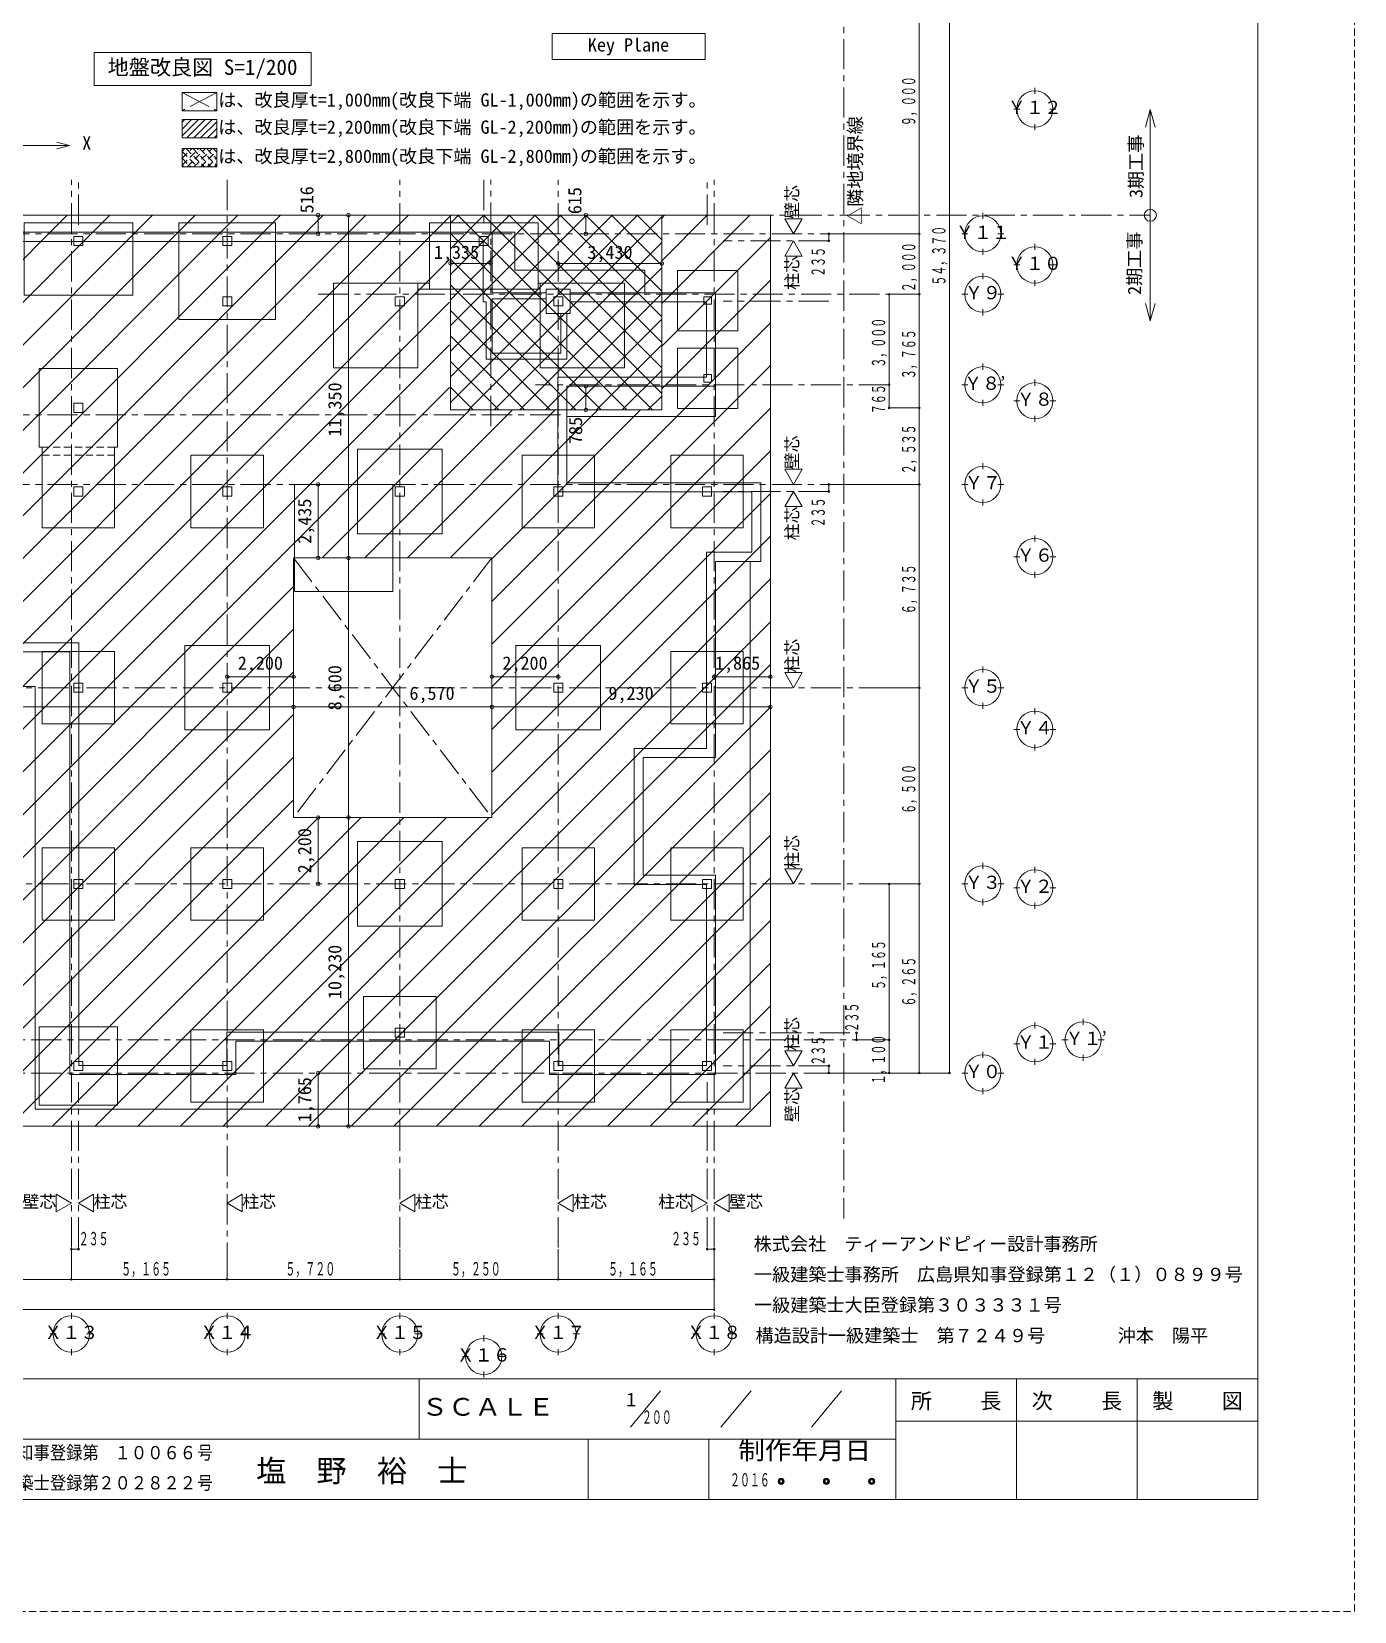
# Model space of a CAD drawing. Units: millimetres at full size, sheet at 1:200. Extents: x -59400 to 184562, y -133173 to 46006.
# Drawn here: x 15563 to 59400, y -42000 to 10335 of the extents above; entities that cross this region are included whole.
import ezdxf
from ezdxf.enums import TextEntityAlignment as Align

# ---------------------------------------------------------------- set-up
doc = ezdxf.new("R2010")
doc.units = ezdxf.units.MM
doc.header["$LTSCALE"] = 200
doc.header["$PDMODE"] = 32
doc.header["$PDSIZE"] = 120
doc.linetypes.add('CHAIN1', pattern=[8, 5, -1, 1, -1])
doc.linetypes.add('DASHED1', pattern=[1.8, 1.2, -0.6])
for name, color, linetype, lineweight in [('0-0', 4, 'CHAIN1', 5), ('0-1', 2, 'Continuous', 18), ('0-2', 2, 'Continuous', 18), ('0-3', 4, 'CHAIN1', 5), ('0-4', 3, 'Continuous', 13), ('0-8', 2, 'Continuous', 18), ('0-9', 5, 'Continuous', 5), ('0-A', 2, 'Continuous', 18), ('4-8', 5, 'Continuous', 5), ('4-9', 2, 'Continuous', 18), ('8-0', 6, 'Continuous', 20), ('8-1', 2, 'Continuous', 18), ('8-2', 3, 'Continuous', 13), ('8-3', 2, 'Continuous', 18), ('8-4', 7, 'CHAIN1', 9), ('8-5', 3, 'Continuous', 13), ('8-6', 7, 'Continuous', 5), ('8-8', 4, 'Continuous', 5), ('8-9', 4, 'Continuous', 5), ('8-B', 2, 'CHAIN1', 18), ('8-F', 7, 'Continuous', 5), ('E-0', 4, 'CHAIN1', 5), ('F-F', 7, 'DASHED1', 9)]:
    doc.layers.add(name, color=color, linetype=linetype, lineweight=lineweight)
for name, color, linetype in [('0-B', 2, 'Continuous'), ('4-A', 2, 'Continuous'), ('8-D', 7, 'Continuous'), ('F-E', 2, 'Continuous')]:
    doc.layers.add(name, color=color, linetype=linetype)
doc.styles.add('ＭＳ ゴシック', font='')
doc.styles.get('ＭＳ ゴシック').set_extended_font_data('MS Gothic')

msp = doc.modelspace()

# ---------------------------------------------------------------- linework, layer by layer
at = {"layer": '0-0'}
for p, q in [((16880.7, -29943.1), (16880.7, 5422.3)), ((30780.8, -2731), (30780.8, 5422.3)), ((37945.8, 3935.6), (37945.8, 5422.3)), ((38180.8, -29943.1), (38180.8, 5422.3)), ((-12711, 3635.6), (41981.8, 3635.6)), ((25061, 1635.6), (43981.8, 1635.6)), ((43981.8, -1364.4), (32264.4, -1364.4)), ((-12711, -2364.4), (33262.9, -2364.4)), ((-12711, -4664.4), (41981.8, -4664.4)), ((-10047, -23064.4), (42946.5, -23064.4)), ((-10047, -24164.4), (41981.8, -24164.4))]:
    msp.add_line(p, q, dxfattribs=at)
at = {"layer": '0-1', "color": 5, "lineweight": 5}
for p, q in [((56200.2, 38291.2), (56200.2, -38291.2)), ((56200.2, -34292.4), (-56200.2, -34292.4)), ((44202, -34292.4), (44202, -38291.2)), ((56200.2, -38291.2), (-56200.2, -38291.2))]:
    msp.add_line(p, q, dxfattribs=at)
at = {"layer": '0-1'}
for p, q in [((28406.4, -36291.8), (28406.4, -34292.4)), ((48202.6, -34292.4), (48202.6, -38291.2)), ((52201.4, -34292.4), (52201.4, -38291.2)), ((44202, -35692.5), (56200.2, -35692.5)), ((-30405.8, -36291.8), (44202, -36291.8)), ((34005.1, -36291.8), (34005.1, -38291.2)), ((38003.9, -36291.8), (38003.9, -38291.2))]:
    msp.add_line(p, q, dxfattribs=at)
at = {"layer": '0-2'}
for p, q in [((36404.1, -34691.9), (35405.2, -35892.3)), ((39404.1, -34691.9), (38403.5, -35892.3)), ((42402.3, -34691.9), (41403.5, -35892.3))]:
    msp.add_line(p, q, dxfattribs=at)
for centre, radius in [((40402.9, -37691.9), 100.8), ((40402.9, -37691.9), 74.2), ((40402.9, -37691.9), 49.5), ((41903.8, -37691.9), 100.8), ((41903.8, -37691.9), 74.2), ((41903.8, -37691.9), 49.5), ((43402.9, -37691.9), 100.8), ((43402.9, -37691.9), 74.2), ((43402.9, -37691.9), 49.5)]:
    msp.add_circle(centre, radius, dxfattribs=at)
at = {"layer": '0-3'}
for p, q in [((17115.8, 3935.6), (17115.8, 5422.3)), ((22045.8, 5422.3), (22045.8, -30002.9)), ((27765.8, -29943.1), (27765.8, 5422.3)), ((30545.8, 5422.3), (30545.8, 3935.6)), ((33015.8, -29943.1), (33015.8, 5422.3)), ((41981.8, 3400.6), (38480.8, 3400.6)), ((41981.8, 1400.6), (38480.8, 1400.6)), ((41981.8, -4899.4), (38480.8, -4899.4)), ((43981.8, -11399.4), (-10436.9, -11399.4)), ((43981.8, -17899.4), (-10924, -17899.4)), ((38480.8, -22829.4), (42900.8, -22829.4)), ((41981.8, -23929.4), (38480.8, -23929.4)), ((17115.8, -29943.1), (17115.8, -24464.4)), ((37945.8, -29943.1), (37945.8, -24464.4))]:
    msp.add_line(p, q, dxfattribs=at)
at = {"layer": '0-4'}
for p, q in [((38095.8, 1550.6), (37845.8, 1550.6)), ((37845.8, 1550.6), (37845.8, 1300.6)), ((37845.8, 1300.6), (38095.8, 1300.6)), ((38095.8, 1300.6), (38095.8, 1550.6)), ((38095.8, -1029.4), (38095.8, -1279.4)), ((38095.8, -1279.4), (37845.8, -1279.4))]:
    msp.add_line(p, q, dxfattribs=at)
at = {"layer": '0-4', "color": 2, "lineweight": 18}
for points in [[(41100.4, 4135.6), (40811.8, 3635.6), (40523.1, 4135.6)], [(41100.4, 2900.6), (40523.1, 2900.6), (40811.8, 3400.6)], [(41100.4, -4164.4), (40811.8, -4664.4), (40523.1, -4164.4)], [(41100.4, -5399.4), (40523.1, -5399.4), (40811.8, -4899.4)], [(41100.4, -10899.4), (40523.1, -10899.4), (40811.8, -11399.4)], [(41100.4, -17399.4), (40523.1, -17399.4), (40811.8, -17899.4)], [(41100.4, -23429.4), (40523.1, -23429.4), (40811.8, -23929.4)], [(41100.4, -24664.4), (40811.8, -24164.4), (40523.1, -24664.4)], [(16380.8, -28760.1), (16880.7, -28471.4), (16380.8, -28182.7)], [(17615.8, -28760.1), (17615.8, -28182.7), (17115.8, -28471.4)], [(22545.7, -28760.1), (22545.7, -28182.7), (22045.8, -28471.4)], [(28265.8, -28760.1), (28265.8, -28182.7), (27765.8, -28471.4)], [(33515.7, -28760.1), (33515.7, -28182.7), (33015.8, -28471.4)], [(37445.8, -28760.1), (37445.8, -28182.7), (37945.8, -28471.4)], [(38680.8, -28760.1), (38180.8, -28471.4), (38680.8, -28182.7)]]:
    msp.add_lwpolyline(points, close=True, dxfattribs=at)
at = {"layer": '0-4'}
for points in [[(16965.8, 3250.6), (17265.8, 3250.6), (17265.8, 3550.6), (16965.8, 3550.6)], [(21895.8, 3250.6), (22195.8, 3250.6), (22195.8, 3550.6), (21895.8, 3550.6)], [(30395.8, 3250.6), (30695.7, 3250.6), (30695.7, 3550.6), (30395.8, 3550.6)], [(21895.8, 1250.6), (22195.8, 1250.6), (22195.8, 1550.6), (21895.8, 1550.6)], [(27615.8, 1250.6), (27915.8, 1250.6), (27915.8, 1550.6), (27615.8, 1550.6)], [(32865.8, 1250.6), (33165.7, 1250.6), (33165.7, 1550.6), (32865.8, 1550.6)], [(16965.8, -2279.4), (17265.8, -2279.4), (17265.8, -1979.4), (16965.8, -1979.4)], [(16965.8, -5049.4), (17265.8, -5049.4), (17265.8, -4749.4), (16965.8, -4749.4)], [(21895.8, -5049.4), (22195.8, -5049.4), (22195.8, -4749.4), (21895.8, -4749.4)], [(27615.8, -5049.4), (27915.8, -5049.4), (27915.8, -4749.4), (27615.8, -4749.4)], [(32865.8, -5049.4), (33165.7, -5049.4), (33165.7, -4749.4), (32865.8, -4749.4)], [(37795.8, -5049.4), (38095.8, -5049.4), (38095.8, -4749.4), (37795.8, -4749.4)], [(16965.8, -11549.4), (16965.8, -11249.4), (17265.8, -11249.4), (17265.8, -11549.4)], [(21895.8, -11549.4), (21895.8, -11249.4), (22195.8, -11249.4), (22195.8, -11549.4)], [(32865.8, -11549.4), (32865.8, -11249.4), (33165.7, -11249.4), (33165.7, -11549.4)], [(37795.8, -11549.4), (37795.8, -11249.4), (38095.8, -11249.4), (38095.8, -11549.4)], [(16965.8, -18049.4), (16965.8, -17749.4), (17265.8, -17749.4), (17265.8, -18049.4)], [(22195.8, -18049.4), (22195.8, -17749.4), (21895.8, -17749.4), (21895.8, -18049.4)], [(27915.8, -18049.4), (27915.8, -17749.4), (27615.8, -17749.4), (27615.8, -18049.4)], [(33165.7, -18049.4), (33165.7, -17749.4), (32865.8, -17749.4), (32865.8, -18049.4)], [(37795.8, -18049.4), (37795.8, -17749.4), (38095.8, -17749.4), (38095.8, -18049.4)], [(27915.8, -22979.4), (27915.8, -22679.4), (27615.8, -22679.4), (27615.8, -22979.4)], [(16965.8, -24079.4), (16965.8, -23779.4), (17265.8, -23779.4), (17265.8, -24079.4)], [(22195.8, -24079.4), (22195.8, -23779.4), (21895.8, -23779.4), (21895.8, -24079.4)], [(33165.7, -24079.4), (33165.7, -23779.4), (32865.8, -23779.4), (32865.8, -24079.4)], [(37795.8, -24079.4), (37795.8, -23779.4), (38095.8, -23779.4), (38095.8, -24079.4)]]:
    msp.add_lwpolyline(points, close=True, dxfattribs=at)
msp.add_lwpolyline([(37845.8, -1279.4), (37845.8, -1029.4), (38095.8, -1029.4)], dxfattribs=at)
at = {"layer": '0-8'}
for p, q in [((48808.5, 8270.6), (48808.5, 8470.6)), ((48308.5, 7770.6), (48108.5, 7770.6)), ((49308.5, 7770.6), (49508.5, 7770.6)), ((48808.5, 7270.6), (48808.5, 7070.6)), ((47086.8, 4135.6), (47086.8, 4335.6)), ((40523.1, 4135.6), (41100.4, 4135.6)), ((40811.8, 3635.6), (40523.1, 4135.6)), ((41100.4, 4135.6), (40811.8, 3635.6)), ((40811.8, 3400.6), (40523.1, 2900.6)), ((41100.4, 2900.6), (40811.8, 3400.6)), ((46586.8, 3635.6), (46386.8, 3635.6)), ((47586.8, 3635.6), (47786.8, 3635.6)), ((48808.5, 3105.6), (48808.5, 3305.6)), ((40523.1, 2900.6), (41100.4, 2900.6)), ((47086.8, 3135.6), (47086.8, 2935.6)), ((47086.8, 2135.6), (47086.8, 2335.6)), ((48308.5, 2605.6), (48108.5, 2605.6)), ((48808.5, 2105.6), (48808.5, 1905.6)), ((49308.5, 2605.6), (49508.5, 2605.6)), ((46586.8, 1635.6), (46386.8, 1635.6)), ((47586.8, 1635.6), (47786.8, 1635.6)), ((47086.8, 1135.6), (47086.8, 935.6)), ((47086.8, -864.4), (47086.8, -664.4)), ((46586.8, -1364.4), (46386.8, -1364.4)), ((47586.8, -1364.4), (47786.8, -1364.4)), ((48808.5, -1394.4), (48808.5, -1194.4)), ((47086.8, -1864.4), (47086.8, -2064.4)), ((48308.5, -1894.4), (48108.5, -1894.4)), ((49308.5, -1894.4), (49508.5, -1894.4)), ((48808.5, -2394.4), (48808.5, -2594.4)), ((40523.1, -4164.4), (41100.4, -4164.4)), ((40811.8, -4664.4), (40523.1, -4164.4)), ((41100.4, -4164.4), (40811.8, -4664.4)), ((47086.8, -4164.4), (47086.8, -3964.4)), ((46586.8, -4664.4), (46386.8, -4664.4)), ((47586.8, -4664.4), (47786.8, -4664.4)), ((40811.8, -4899.4), (40523.1, -5399.4)), ((41100.4, -5399.4), (40811.8, -4899.4)), ((47086.8, -5164.4), (47086.8, -5364.4)), ((40523.1, -5399.4), (41100.4, -5399.4)), ((48808.5, -6559.4), (48808.5, -6359.4)), ((48308.5, -7059.4), (48108.5, -7059.4)), ((49308.5, -7059.4), (49508.5, -7059.4)), ((48808.5, -7559.4), (48808.5, -7759.4)), ((40523.1, -10899.4), (41100.4, -10899.4)), ((40811.8, -11399.4), (40523.1, -10899.4)), ((41100.4, -10899.4), (40811.8, -11399.4)), ((47086.8, -10899.4), (47086.8, -10699.4)), ((46586.8, -11399.4), (46386.8, -11399.4)), ((47586.8, -11399.4), (47786.8, -11399.4)), ((47086.8, -11899.4), (47086.8, -12099.4)), ((48808.5, -12279.4), (48808.5, -12079.4)), ((48308.5, -12779.4), (48108.5, -12779.4)), ((49308.5, -12779.4), (49508.5, -12779.4)), ((48808.5, -13279.4), (48808.5, -13479.4)), ((47086.8, -17399.4), (47086.8, -17199.4)), ((40523.1, -17399.4), (41100.4, -17399.4)), ((40811.8, -17899.4), (40523.1, -17399.4)), ((41100.4, -17399.4), (40811.8, -17899.4)), ((48808.5, -17529.4), (48808.5, -17329.4)), ((46586.8, -17899.4), (46386.8, -17899.4)), ((47586.8, -17899.4), (47786.8, -17899.4)), ((48308.5, -18029.4), (48108.5, -18029.4)), ((49308.5, -18029.4), (49508.5, -18029.4)), ((47086.8, -18399.4), (47086.8, -18599.4)), ((48808.5, -18529.4), (48808.5, -18729.4)), ((48808.5, -22694.4), (48808.5, -22494.4)), ((50408.7, -22564.4), (50408.7, -22364.4)), ((40523.1, -23429.4), (41100.4, -23429.4)), ((40811.8, -23929.4), (40523.1, -23429.4)), ((41100.4, -23429.4), (40811.8, -23929.4)), ((47086.8, -23664.4), (47086.8, -23464.4)), ((48308.5, -23194.4), (48108.5, -23194.4)), ((49308.5, -23194.4), (49508.5, -23194.4)), ((49908.7, -23064.4), (49708.7, -23064.4)), ((50908.7, -23064.4), (51108.7, -23064.4)), ((48808.5, -23694.4), (48808.5, -23894.4)), ((50408.7, -23564.4), (50408.7, -23764.4)), ((40811.8, -24164.4), (40523.1, -24664.4)), ((41100.4, -24664.4), (40811.8, -24164.4)), ((46586.8, -24164.4), (46386.8, -24164.4)), ((47586.8, -24164.4), (47786.8, -24164.4)), ((40523.1, -24664.4), (41100.4, -24664.4)), ((47086.8, -24664.4), (47086.8, -24864.4)), ((16380.8, -28182.7), (16380.8, -28760.1)), ((16880.7, -28471.4), (16380.8, -28182.7)), ((17115.8, -28471.4), (17615.8, -28182.7)), ((17615.8, -28182.7), (17615.8, -28760.1)), ((22045.8, -28471.4), (22545.7, -28182.7)), ((22545.7, -28182.7), (22545.7, -28760.1)), ((27765.8, -28471.4), (28265.8, -28182.7)), ((28265.8, -28182.7), (28265.8, -28760.1)), ((33015.8, -28471.4), (33515.7, -28182.7)), ((33515.7, -28182.7), (33515.7, -28760.1)), ((37445.8, -28182.7), (37445.8, -28760.1)), ((37945.8, -28471.4), (37445.8, -28182.7)), ((38180.8, -28471.4), (38680.8, -28182.7)), ((38680.8, -28182.7), (38680.8, -28760.1)), ((16380.8, -28760.1), (16880.7, -28471.4)), ((17615.8, -28760.1), (17115.8, -28471.4)), ((22545.7, -28760.1), (22045.8, -28471.4)), ((28265.8, -28760.1), (27765.8, -28471.4)), ((33515.7, -28760.1), (33015.8, -28471.4)), ((37445.8, -28760.1), (37945.8, -28471.4)), ((38680.8, -28760.1), (38180.8, -28471.4)), ((16880.7, -32310.2), (16880.7, -32110.2)), ((22045.8, -32310.2), (22045.8, -32110.2)), ((27765.8, -32310.2), (27765.8, -32110.2)), ((33015.8, -32310.2), (33015.8, -32110.2)), ((38180.8, -32310.2), (38180.8, -32110.2)), ((16380.8, -32810.2), (16180.8, -32810.2)), ((17380.8, -32810.2), (17580.8, -32810.2)), ((21545.8, -32810.2), (21345.8, -32810.2)), ((22545.7, -32810.2), (22745.8, -32810.2)), ((27265.8, -32810.2), (27065.8, -32810.2)), ((28265.8, -32810.2), (28465.8, -32810.2)), ((30545.8, -33053.9), (30545.8, -32853.9)), ((32515.8, -32810.2), (32315.8, -32810.2)), ((33515.7, -32810.2), (33715.8, -32810.2)), ((37680.7, -32810.2), (37480.8, -32810.2)), ((38680.8, -32810.2), (38880.8, -32810.2)), ((16880.7, -33310.2), (16880.7, -33510.2)), ((22045.8, -33310.2), (22045.8, -33510.2)), ((27765.8, -33310.2), (27765.8, -33510.2)), ((33015.8, -33310.2), (33015.8, -33510.2)), ((38180.8, -33310.2), (38180.8, -33510.2)), ((30045.8, -33553.9), (29845.8, -33553.9)), ((31045.8, -33553.9), (31245.8, -33553.9)), ((30545.8, -34053.9), (30545.8, -34253.9))]:
    msp.add_line(p, q, dxfattribs=at)
for centre in [(48808.5, 7770.6), (47086.8, 3635.6), (48808.5, 2605.6), (47086.8, 1635.6), (47086.8, -1364.4), (48808.5, -1894.4), (47086.8, -4664.4), (48808.5, -7059.4), (47086.8, -11399.4), (48808.5, -12779.4), (47086.8, -17899.4), (48808.5, -18029.4), (50408.7, -23064.4), (48808.5, -23194.4), (47086.8, -24164.4), (16880.7, -32810.2), (22045.8, -32810.2), (27765.8, -32810.2), (33015.8, -32810.2), (38180.8, -32810.2), (30545.8, -33553.9)]:
    msp.add_circle(centre, 600, dxfattribs=at)
at = {"layer": '0-9'}
for p, q in [((41981.8, 3635.6), (41981.8, 3400.6)), ((41981.8, -4664.4), (41981.8, -4899.4)), ((42900.8, -23064.4), (42900.8, -22829.4)), ((41981.8, -24164.4), (41981.8, -23929.4)), ((16880.7, -30002.9), (17115.8, -30002.9)), ((38180.8, -30002.9), (37945.8, -30002.9))]:
    msp.add_line(p, q, dxfattribs=at)
at = {"layer": '0-A'}
for centre in [(41981.8, 3635.6), (41981.8, 3400.6), (41981.8, -4664.4), (41981.8, -4899.4), (42900.8, -22829.4), (42900.8, -23064.4), (41981.8, -23929.4), (41981.8, -24164.4), (16880.7, -30002.9), (17115.8, -30002.9), (37945.8, -30002.9), (38180.8, -30002.9)]:
    msp.add_circle(centre, 30, dxfattribs=at)
at = {"layer": '4-8'}
for p, q in [((44981.8, 3635.6), (44981.8, 12635.6)), ((44981.8, 3635.6), (41981.8, 3635.6)), ((44981.8, 1635.6), (44981.8, 3635.6)), ((44981.8, 1635.6), (43981.8, 1635.6)), ((44981.8, -2129.4), (44981.8, 1635.6)), ((44981.8, -2129.4), (43981.8, -2129.4)), ((44981.8, -4664.4), (44981.8, -2129.4)), ((44981.8, -4664.4), (41981.8, -4664.4)), ((44981.8, -11399.4), (43981.8, -11399.4)), ((44981.8, -17899.4), (43981.8, -17899.4)), ((43981.8, -23064.4), (43981.8, -17899.4)), ((44981.8, -24164.4), (44981.8, -17899.4)), ((43981.8, -23064.4), (42946.5, -23064.4)), ((43981.8, -24164.4), (43981.8, -23064.4)), ((16880.7, -31002.9), (16880.7, -30002.9)), ((22045.8, -31002.9), (22045.8, -30002.9)), ((27765.8, -31002.9), (27765.8, -30002.9)), ((33015.8, -31002.9), (33015.8, -30002.9)), ((38180.8, -32002.9), (38180.8, -30002.9)), ((12380.8, -31002.9), (16880.7, -31002.9)), ((-34219.2, -32002.9), (38180.8, -32002.9))]:
    msp.add_line(p, q, dxfattribs=at)
for points in [[(45981.8, 30205.6), (45981.8, -24164.4), (41981.8, -24164.4)], [(43981.8, 1635.6), (43981.8, -1364.4), (43981.8, -2129.4)], [(44981.8, -17899.4), (44981.8, -11399.4), (44981.8, -4664.4)], [(16880.7, -31002.9), (22045.8, -31002.9), (27765.8, -31002.9)], [(27765.8, -31002.9), (33015.8, -31002.9), (38180.8, -31002.9)]]:
    msp.add_lwpolyline(points, dxfattribs=at)
at = {"layer": '4-9'}
for centre in [(44981.8, 3635.6), (43981.8, 1635.6), (44981.8, 1635.6), (43981.8, -1364.4), (43981.8, -2129.4), (44981.8, -2129.4), (44981.8, -4664.4), (44981.8, -11399.4), (43981.8, -17899.4), (44981.8, -17899.4), (43981.8, -23064.4), (43981.8, -24164.4), (44981.8, -24164.4), (45981.8, -24164.4), (16880.7, -31002.9), (22045.8, -31002.9), (27765.8, -31002.9), (33015.8, -31002.9), (38180.8, -31002.9), (38180.8, -32002.9)]:
    msp.add_circle(centre, 25, dxfattribs=at)
at = {"layer": '8-0'}
for p, q in [((52636.5, 7750.6), (52481.2, 7171.1)), ((52636.5, 750.6), (52481.2, 1330.2)), ((52636.5, 750.6), (52791.8, 1330.2))]:
    msp.add_line(p, q, dxfattribs=at)
at = {"layer": '8-0', "linetype": 'CHAIN1'}
msp.add_line((745.8, 4250.6), (52636.5, 4250.6), dxfattribs=at)
at = {"layer": '8-0'}
msp.add_lwpolyline([(52636.5, 750.6), (52636.5, 7750.6), (52791.8, 7171.1)], dxfattribs=at)
msp.add_circle((52636.5, 4250.6), 200, dxfattribs=at)
at = {"layer": '8-1'}
for p, q in [((18915.7, 4000.6), (15315.8, 4000.6)), ((18915.7, 1600.6), (18915.7, 4000.6)), ((20445.8, 4000.6), (20445.8, 2200.6)), ((23645.8, 4000.6), (20445.8, 4000.6)), ((23645.8, 2200.6), (23645.8, 4000.6)), ((32345.7, 4000.6), (28745.8, 4000.6)), ((28745.8, 4000.6), (28745.8, 2000.6)), ((32345.7, 2000.6), (32345.7, 4000.6)), ((20445.8, 2600.6), (20445.8, 800.6)), ((23645.8, 800.6), (23645.8, 2600.6)), ((25565.8, 2000.6), (28745.8, 2000.6)), ((28365.8, 1800.6), (28365.8, -799.4)), ((28365.8, 1800.6), (32415.8, 1800.6)), ((32345.7, 2000.6), (35215.8, 2000.6)), ((32415.8, -799.4), (32415.8, 1800.6)), ((20445.8, 800.6), (23645.8, 800.6)), ((15815.7, -3429.4), (15915.8, -3429.4)), ((15915.8, -3429.4), (15915.8, -6099.4)), ((18315.8, -6099.4), (18315.8, -3429.4)), ((18315.8, -3429.4), (18415.7, -3429.4)), ((15915.8, -6099.4), (18315.8, -6099.4))]:
    msp.add_line(p, q, dxfattribs=at)
at = {"layer": '8-1', "linetype": 'DASHED1'}
for p, q in [((28365.8, 1800.6), (28365.8, 2000.6)), ((28745.8, 2000.6), (28745.8, 1800.6)), ((32345.7, 2000.6), (32345.7, 1800.6)), ((32415.8, 1800.6), (32415.8, 2000.6)), ((18315.8, -3429.4), (15915.8, -3429.4)), ((18315.8, -3699.4), (15915.8, -3699.4))]:
    msp.add_line(p, q, dxfattribs=at)
at = {"layer": '8-1'}
for points in [[(15315.8, 4000.6), (15315.8, 1600.6), (18915.7, 1600.6)], [(28365.8, -799.4), (25565.8, -799.4), (25565.8, 2000.6)], [(32415.8, -799.4), (35215.8, -799.4), (35215.8, 2000.6)], [(18415.7, -3429.4), (18415.7, -829.4), (15815.7, -829.4), (15815.7, -3429.4)]]:
    msp.add_lwpolyline(points, dxfattribs=at)
for points in [[(36970.8, 425.6), (38970.8, 425.6), (38970.8, 2425.6), (36970.8, 2425.6)], [(36970.8, -2154.4), (38970.8, -2154.4), (38970.8, -154.4), (36970.8, -154.4)], [(26365.8, -6299.4), (29165.8, -6299.4), (29165.8, -3499.4), (26365.8, -3499.4)], [(20845.8, -6099.4), (23245.8, -6099.4), (23245.8, -3699.4), (20845.8, -3699.4)], [(31815.8, -6099.4), (34215.8, -6099.4), (34215.8, -3699.4), (31815.8, -3699.4)], [(36745.8, -6099.4), (39145.8, -6099.4), (39145.8, -3699.4), (36745.8, -3699.4)], [(15915.7, -12599.4), (18315.7, -12599.4), (18315.7, -10199.4), (15915.7, -10199.4)], [(20645.8, -12799.4), (23445.8, -12799.4), (23445.8, -9999.4), (20645.8, -9999.4)], [(31615.8, -12799.4), (34415.8, -12799.4), (34415.8, -9999.4), (31615.8, -9999.4)], [(36745.7, -12599.4), (39145.7, -12599.4), (39145.7, -10199.4), (36745.7, -10199.4)], [(15915.7, -19099.4), (18315.7, -19099.4), (18315.7, -16699.4), (15915.7, -16699.4)], [(20845.8, -19099.4), (23245.8, -19099.4), (23245.8, -16699.4), (20845.8, -16699.4)], [(26365.8, -19299.4), (29165.8, -19299.4), (29165.8, -16499.4), (26365.8, -16499.4)], [(31815.8, -19099.4), (34215.8, -19099.4), (34215.8, -16699.4), (31815.8, -16699.4)], [(36745.8, -19099.4), (39145.8, -19099.4), (39145.8, -16699.4), (36745.8, -16699.4)], [(26565.7, -24029.4), (28965.7, -24029.4), (28965.7, -21629.4), (26565.7, -21629.4)], [(15815.7, -25229.4), (18415.7, -25229.4), (18415.7, -22629.4), (15815.7, -22629.4)], [(20845.8, -25129.4), (23245.8, -25129.4), (23245.8, -22729.4), (20845.8, -22729.4)], [(31815.8, -25129.4), (34215.8, -25129.4), (34215.8, -22729.4), (31815.8, -22729.4)], [(36745.7, -25129.4), (39145.7, -25129.4), (39145.7, -22729.4), (36745.7, -22729.4)]]:
    msp.add_lwpolyline(points, close=True, dxfattribs=at)
at = {"layer": '8-2', "color": 7, "lineweight": 9}
for p, q in [((30830.7, 3685.6), (31580.8, 3685.6)), ((31580.8, 3685.6), (31580.8, 2435.6)), ((30530.7, 3385.6), (30530.7, 1385.6)), ((30830.7, 1685.6), (32615.8, 1685.6)), ((33415.8, 1685.6), (38230.7, 1685.6)), ((30530.7, 1385.6), (30630.7, 1385.6)), ((30630.7, -514.4), (30630.7, 1385.6)), ((30830.7, -314.4), (30830.7, 1485.6)), ((30830.7, 1485.6), (32615.8, 1485.6)), ((37930.7, 1385.6), (33415.8, 1385.6)), ((33100.8, -314.4), (33100.8, 1000.6)), ((33300.8, -514.4), (33300.8, 1000.6)), ((30630.7, -514.4), (33300.8, -514.4)), ((30830.7, -314.4), (33100.8, -314.4)), ((38230.7, -1414.4), (38230.7, -2414.4)), ((38230.7, -2414.4), (33300.8, -2414.4)), ((39380.7, -25364.4), (39380.7, -7214.4)), ((12430.7, -10214.4), (16830.7, -10214.4)), ((16830.7, -10214.4), (16830.7, -24214.4)), ((15680.7, -25364.4), (15680.7, -11364.4)), ((35830.8, -17614.4), (35830.8, -13714.4)), ((22330.8, -23114.4), (32730.8, -23114.4)), ((22330.8, -23114.4), (22330.8, -24214.4)), ((22330.8, -24214.4), (16830.7, -24214.4)), ((39380.7, -25364.4), (15680.7, -25364.4))]:
    msp.add_line(p, q, dxfattribs=at)
for points in [[(830.7, 16455.6), (830.7, 3385.6), (30530.7, 3385.6)], [(1130.7, 16155.6), (1130.7, 3685.6), (30830.7, 3685.6), (30830.7, 1685.6)], [(31580.8, 2435.6), (35890.8, 2435.6), (35890.8, 1685.6)], [(38230.7, 1685.6), (38230.7, -1414.4), (33300.8, -1414.4), (33300.8, -4614.4), (39730.7, -4614.4), (39730.7, -7214.4), (38230.7, -7214.4), (38230.7, -13714.4), (35830.8, -13714.4)], [(37930.7, 1385.6), (37930.7, -1114.4), (33000.8, -1114.4), (33000.8, -4914.4), (39430.7, -4914.4), (39430.7, -6914.4), (37930.7, -6914.4), (37930.7, -13414.4), (35530.8, -13414.4), (35530.8, -17914.4), (37930.7, -17914.4), (37930.7, -23914.4), (33030.8, -23914.4), (33030.8, -22814.4), (22030.8, -22814.4), (22030.8, -23914.4), (17130.7, -23914.4), (17130.7, -9914.4), (12130.7, -9914.4)], [(13580.8, -25364.4), (13580.8, -11364.4), (15680.7, -11364.4)], [(35830.8, -17614.4), (38230.7, -17614.4), (38230.7, -24214.4), (32730.8, -24214.4), (32730.8, -23114.4)]]:
    msp.add_lwpolyline(points, dxfattribs=at)
msp.add_lwpolyline([(32615.8, 1000.6), (33415.8, 1000.6), (33415.8, 1800.6), (32615.8, 1800.6)], close=True, dxfattribs=at)
at = {"layer": '8-3'}
for p, q in [((40045.7, 4250.6), (4945.8, 4250.6)), ((40045.7, -25929.4), (40045.7, 4250.6)), ((30815.8, -7099.4), (24245.8, -7099.4)), ((24245.8, -7099.4), (24245.8, -15699.4)), ((30815.8, -15699.4), (30815.8, -7099.4)), ((30815.8, -15699.4), (24245.8, -15699.4)), ((11640.8, -25929.4), (40045.7, -25929.4))]:
    msp.add_line(p, q, dxfattribs=at)
at = {"layer": '8-3', "color": 3, "lineweight": 13}
for p, q in [((29445.8, -2199.4), (29445.8, 4250.6)), ((36445.8, -2199.4), (36445.8, 4250.6)), ((36445.8, -2199.4), (29445.8, -2199.4))]:
    msp.add_line(p, q, dxfattribs=at)
at = {"layer": '8-4'}
for p, q in [((24245.8, -7099.4), (30815.8, -15699.4)), ((30815.8, -7099.4), (24245.8, -15699.4))]:
    msp.add_line(p, q, dxfattribs=at)
at = {"layer": '8-5'}
msp.add_line((24280.7, -4664.4), (27530.7, -4664.4), dxfattribs=at)
msp.add_lwpolyline([(24280.7, -4664.4), (24280.7, -8214.4), (27530.7, -8214.4), (27530.7, -4664.4)], dxfattribs=at)
at = {"layer": '8-6', "color": 4}
for p, q in [((25061, 4250.6), (25061, 3635.6)), ((26062.8, 4250.6), (25062.8, 4250.6)), ((26062.8, 4250.6), (26062.8, -7099.4)), ((33933.7, 4250.6), (33933.7, 3635.6)), ((29445.8, 2654.3), (30780.8, 2654.3)), ((33015.8, 2654.3), (36445.8, 2654.3)), ((33933.7, -2199.4), (33933.7, -1414.4)), ((25061, -4664.4), (25061, -7099.4)), ((26062.8, -7099.4), (25062.8, -7099.4)), ((26062.8, -7099.4), (26062.8, -15699.4)), ((24245.8, -11035.1), (22045.8, -11035.1)), ((24245.8, -12035.1), (24245.8, -11035.1)), ((30815.8, -12035.1), (30815.8, -11035.1)), ((30815.8, -11035.1), (33015.8, -11035.1)), ((40045.7, -11035.1), (38180.8, -11035.1)), ((40045.7, -12035.1), (40045.7, -11035.1)), ((5015.8, -12035.1), (24245.8, -12035.1)), ((24245.8, -12035.1), (30815.8, -12035.1)), ((30815.8, -12035.1), (40045.7, -12035.1)), ((25061, -15699.4), (25061, -17899.4)), ((26062.8, -15699.4), (25062.8, -15699.4)), ((26062.8, -15699.4), (26062.8, -25929.4)), ((25061, -24164.4), (25061, -25929.4)), ((26062.8, -25929.4), (25062.8, -25929.4))]:
    msp.add_line(p, q, dxfattribs=at)
at = {"layer": '8-6'}
for p in [(25061, 4250.6), (26062.8, 4250.6), (33933.7, 4250.6), (25061, 3635.6), (33933.7, 3635.6), (29445.8, 2654.3), (30780.8, 2654.3), (33015.8, 2654.3), (36445.8, 2654.3), (33933.7, -1414.4), (33933.7, -2199.4), (25061, -4664.4), (25061, -7099.4), (26062.8, -7099.4), (22045.8, -11035.1), (24245.8, -11035.1), (30815.8, -11035.1), (33015.8, -11035.1), (38180.8, -11035.1), (40045.7, -11035.1), (24245.8, -12035.1), (30815.8, -12035.1), (40045.7, -12035.1), (25061, -15699.4), (26062.8, -15699.4), (25061, -17899.4), (25061, -24164.4), (25061, -25929.4), (26062.8, -25929.4)]:
    msp.add_point(p, dxfattribs=at)
at = {"layer": '8-8'}
for p, q in [((-4954.8, -25929.4), (25225.2, 4250.6)), ((-3540.6, -25929.4), (26639.4, 4250.6)), ((-2126.3, -25929.4), (28053.7, 4250.6)), ((-712.1, -25929.4), (29467.9, 4250.6)), ((5015.8, -7473.6), (16739.9, 4250.6)), ((5015.8, -13130.4), (22396.8, 4250.6)), ((5015.8, -11716.2), (20982.6, 4250.6)), ((5015.8, -10302), (19568.4, 4250.6)), ((5015.8, -8887.8), (18154.2, 4250.6)), ((5015.8, -14544.6), (23811, 4250.6)), ((36445.8, 1329), (39367.4, 4250.6)), ((36445.8, 2743.2), (37953.1, 4250.6)), ((36445.8, 4157.4), (36538.9, 4250.6)), ((36445.8, -85.2), (40045.7, 3514.8)), ((702.1, -25929.4), (29415.8, 2784.3)), ((36445.8, -1499.4), (40045.7, 2100.6)), ((2116.3, -25929.4), (29415.8, 1370.1)), ((30815.8, -8543.6), (40045.7, 686.4)), ((3530.5, -25929.4), (29415.8, -44.1)), ((30815.8, -9957.8), (40045.7, -727.9)), ((4220.7, -26653.4), (29415.8, -1458.3)), ((25188.9, -7099.4), (30088.9, -2199.4)), ((26603.1, -7099.4), (31503.1, -2199.4)), ((28017.4, -7099.4), (32917.4, -2199.4)), ((29431.6, -7099.4), (34331.6, -2199.4)), ((30815.8, -11372.1), (40045.7, -2142.1)), ((30815.8, -7129.4), (35745.8, -2199.4)), ((30815.8, -12786.3), (40045.7, -3556.3)), ((30815.8, -14200.5), (40045.7, -4970.5)), ((30815.8, -15614.7), (40045.7, -6384.7)), ((21915.3, -25929.4), (40045.7, -7798.9)), ((4220.7, -28067.6), (24245.8, -8042.6)), ((23329.5, -25929.4), (40045.7, -9213.1)), ((4338.1, -29364.4), (24245.8, -9456.8)), ((5752.4, -29364.4), (24245.8, -10871)), ((24743.7, -25929.4), (40045.7, -10627.3)), ((7166.6, -29364.4), (24245.8, -12285.2)), ((26157.9, -25929.4), (40045.7, -12041.6)), ((27572.1, -25929.4), (40045.7, -13455.8)), ((12015.8, -25929.4), (24245.8, -13699.4)), ((13430, -25929.4), (24245.8, -15113.6)), ((28986.4, -25929.4), (40045.7, -14870)), ((14844.2, -25929.4), (25074.2, -15699.4)), ((16258.4, -25929.4), (26488.4, -15699.4)), ((17672.6, -25929.4), (27902.6, -15699.4)), ((19086.9, -25929.4), (29316.9, -15699.4)), ((20501.1, -25929.4), (30731.1, -15699.4)), ((30400.6, -25929.4), (40045.7, -16284.2)), ((31814.8, -25929.4), (40045.7, -17698.4)), ((33229, -25929.4), (40045.7, -19112.6)), ((34643.2, -25929.4), (40045.7, -20526.8)), ((36057.4, -25929.4), (40045.7, -21941.1)), ((37471.6, -25929.4), (40045.7, -23355.3)), ((38885.8, -25929.4), (40045.7, -24769.5))]:
    msp.add_line(p, q, dxfattribs=at)
at = {"layer": '8-9'}
for p, q in [((29445.8, -1101.3), (34797.6, 4250.6)), ((29445.8, -252.7), (33949.1, 4250.6)), ((29445.8, 595.8), (33100.6, 4250.6)), ((29445.8, 1444.3), (32252, 4250.6)), ((29445.8, 2292.9), (31403.5, 4250.6)), ((29445.8, 3141.4), (30555, 4250.6)), ((29445.8, 3989.9), (29706.5, 4250.6)), ((29445.8, -1949.8), (35646.2, 4250.6)), ((29690.5, 4250.6), (36140.5, -2199.4)), ((30044.7, -2199.4), (36445.8, 4201.7)), ((30539, 4250.6), (36445.8, -1656.1)), ((31387.6, 4250.6), (36445.8, -807.6)), ((32236.1, 4250.6), (36445.8, 41)), ((33084.6, 4250.6), (36445.8, 889.5)), ((33933.2, 4250.6), (36445.8, 1738)), ((34781.7, 4250.6), (36445.8, 2586.5)), ((35630.2, 4250.6), (36445.8, 3435.1)), ((29445.8, 3646.8), (35292, -2199.4)), ((30893.2, -2199.4), (36445.8, 3353.2)), ((29445.8, 2798.3), (34443.5, -2199.4)), ((31741.7, -2199.4), (36445.8, 2504.6)), ((29445.8, 1949.8), (33594.9, -2199.4)), ((32590.3, -2199.4), (36445.8, 1656.1)), ((29445.8, 1101.3), (32746.4, -2199.4)), ((33438.8, -2199.4), (36445.8, 807.6)), ((29445.8, 252.7), (31897.9, -2199.4)), ((34287.3, -2199.4), (36445.8, -41)), ((29445.8, -595.8), (31049.3, -2199.4)), ((35135.9, -2199.4), (36445.8, -889.5)), ((29445.8, -1444.3), (30200.8, -2199.4)), ((35984.4, -2199.4), (36445.8, -1738))]:
    msp.add_line(p, q, dxfattribs=at)
at = {"layer": '8-B'}
msp.add_line((42480.7, 35687.7), (42480.7, -28986.3), dxfattribs=at)
at = {"layer": '8-F', "color": 3, "lineweight": 13}
for p, q in [((24833.4, 8545.2), (24833.4, 9645.2)), ((17633.4, 8545.2), (24833.4, 8545.2))]:
    msp.add_line(p, q, dxfattribs=at)
at = {"layer": '8-F', "linetype": 'CHAIN1', "lineweight": 9}
for p, q in [((21700.2, 8323), (20549.8, 7715.1)), ((20549.8, 8323), (21700.2, 7715.1))]:
    msp.add_line(p, q, dxfattribs=at)
at = {"layer": '8-F', "lineweight": 9}
for p, q in [((21700.2, 8323), (21700.2, 7715.1)), ((21700.2, 7715.1), (20549.8, 7715.1)), ((21700.2, 7423), (21700.2, 6815.1)), ((21700.2, 6815.1), (20549.8, 6815.1)), ((14624.8, 6564.3), (16815.9, 6564.3)), ((16815.9, 6564.3), (16403.8, 6674.7)), ((16815.9, 6564.3), (16403.8, 6453.8)), ((21700.2, 6459.1), (21700.2, 5851.3)), ((21700.2, 5851.3), (20549.8, 5851.3))]:
    msp.add_line(p, q, dxfattribs=at)
at = {"layer": '8-F', "color": 4}
for p, q in [((20549.8, 6879.7), (21093.1, 7423)), ((20549.8, 7105.9), (20866.9, 7423)), ((20549.8, 7332.2), (20640.6, 7423)), ((20711.5, 6815.1), (21319.4, 7423)), ((20937.8, 6815.1), (21545.7, 7423)), ((21164.1, 6815.1), (21700.2, 7351.2)), ((21390.3, 6815.1), (21700.2, 7125)), ((21616.6, 6815.1), (21700.2, 6898.7))]:
    msp.add_line(p, q, dxfattribs=at)
at = {"layer": '8-F', "color": 4, "linetype": 'DASHED1'}
for p, q in [((20549.8, 5910.7), (21098.2, 6459.1)), ((20549.8, 6137), (20872, 6459.1)), ((20549.8, 6363.2), (20645.7, 6459.1)), ((20549.8, 6363.8), (21062.4, 5851.3)), ((20680.7, 6459.1), (21288.6, 5851.3)), ((20716.6, 5851.3), (21324.5, 6459.1)), ((20907, 6459.1), (21514.9, 5851.3)), ((20942.9, 5851.3), (21550.8, 6459.1)), ((21133.3, 6459.1), (21700.2, 5892.3)), ((21169.2, 5851.3), (21700.2, 6382.3)), ((21359.6, 6459.1), (21700.2, 6118.5)), ((21585.8, 6459.1), (21700.2, 6344.8)), ((20549.8, 6137.6), (20836.1, 5851.3)), ((20549.8, 5911.3), (20609.8, 5851.3)), ((21395.4, 5851.3), (21700.2, 6156)), ((21621.7, 5851.3), (21700.2, 5929.7))]:
    msp.add_line(p, q, dxfattribs=at)
at = {"layer": '8-F', "color": 3, "lineweight": 13}
msp.add_lwpolyline([(24833.4, 9645.2), (17633.4, 9645.2), (17633.4, 8545.2)], dxfattribs=at)
at = {"layer": '8-F', "lineweight": 9}
for points in [[(20549.8, 7715.1), (20549.8, 8323), (21700.2, 8323)], [(20549.8, 6815.1), (20549.8, 7423), (21700.2, 7423)], [(20549.8, 5851.3), (20549.8, 6459.1), (21700.2, 6459.1)]]:
    msp.add_lwpolyline(points, dxfattribs=at)
at = {"layer": 'E-0', "color": 3, "linetype": 'Continuous', "lineweight": 13}
for p, q in [((32814, 9409.8), (32814, 10277.7)), ((32814, 10277.7), (37883.3, 10277.7)), ((37883.3, 10277.7), (37883.3, 9409.8)), ((32814, 9409.8), (37883.3, 9409.8))]:
    msp.add_line(p, q, dxfattribs=at)
at = {"layer": 'F-F'}
msp.add_lwpolyline([(-59400, 42000), (-59400, -42000), (59400, -42000), (59400, 42000)], close=True, dxfattribs=at)

# ---------------------------------------------------------------- texts
at = {"layer": '0-2', "style": 'ＭＳ ゴシック'}
for s, height, width, p in [('ＳＣＡＬＥ', 586.5, 1.1, (28483.8, -35692.5)), ('島根県知事登録第', 439.9, 0.9, (13469.1, -37091.7)), ('\u3000１００６６', 439.9, 0.9, (17772.8, -37091.7)), ('号', 439.9, 0.85, (21057.7, -37091.7)), ('制作年月日', 586.5, 1.1, (38983, -37142.1)), ('一級建築士登録第', 439.9, 0.9, (13469.1, -38092.3)), ('２０２８２２', 439.9, 0.9, (17772.8, -38092.3)), ('号', 439.9, 0.85, (21057.7, -38092.3))]:
    msp.add_text(s, height=height, dxfattribs=dict(at, width=width)).set_placement(p, align=Align.BOTTOM_LEFT)
at = {"layer": '0-2', "attachment_point": 7, "style": 'ＭＳ ゴシック'}
for s, insert, char_height in [('\\T3.29;所長', (44701.4, -35342.5), 513.2), ('\\T3.29;次長', (48702, -35342.5), 513.2), ('\\T3.29;製図', (52700.8, -35342.5), 513.2), ('\\T2;塩野裕士', (23004.2, -37792.7), 733.1)]:
    msp.add_mtext(s, dxfattribs=dict(at, insert=insert, char_height=char_height))
at = {"layer": '0-8', "style": 'ＭＳ ゴシック'}
for s, height, p in [('Ｙ１２', 439.9, (47908.5, 7470.6)), ('Ｙ１１', 439.9, (46186.8, 3335.6)), ('Ｙ１０', 439.9, (47908.5, 2305.6)), ('Ｙ９', 439.9, (46486.8, 1335.6)), ('Ｙ８’', 439.9, (46461.4, -1664.4)), ('Ｙ８', 439.9, (48208.5, -2194.4)), ('Ｙ７', 439.9, (46486.8, -4964.4)), ('Ｙ６', 439.9, (48208.5, -7359.4)), ('Ｙ５', 439.9, (46486.8, -11699.4)), ('Ｙ４', 439.9, (48208.5, -13079.4)), ('Ｙ３', 439.9, (46486.8, -18199.4)), ('Ｙ２', 439.9, (48208.5, -18329.4)), ('Ｙ１', 439.9, (48208.5, -23494.4)), ('Ｙ１’', 439.9, (49823.2, -23364.4)), ('Ｙ０', 439.9, (46486.8, -24464.4)), ('壁芯', 410.6, (15260.8, -28751.4)), ('柱芯', 410.6, (17615.8, -28751.4)), ('柱芯', 410.6, (22545.8, -28751.4)), ('柱芯', 410.6, (28265.8, -28751.4)), ('柱芯', 410.6, (33515.8, -28751.4)), ('柱芯', 410.6, (36325.8, -28751.4)), ('壁芯', 410.6, (38680.8, -28751.4)), ('Ｘ１３', 439.9, (15980.8, -33110.2)), ('Ｘ１４', 439.9, (21145.8, -33110.2)), ('Ｘ１５', 439.9, (26865.8, -33110.2)), ('Ｘ１７', 439.9, (32115.8, -33110.2)), ('Ｘ１８', 439.9, (37280.8, -33110.2)), ('Ｘ１６', 439.9, (29645.8, -33853.9))]:
    msp.add_text(s, height=height, dxfattribs=at).set_placement(p, align=Align.BOTTOM_LEFT)
for s, p in [('壁芯', (41091.8, 4135.6)), ('柱芯', (41091.8, 1780.6)), ('壁芯', (41091.8, -4164.4)), ('柱芯', (41091.8, -6519.4)), ('柱芯', (41091.8, -10899.4)), ('柱芯', (41091.8, -17399.4)), ('柱芯', (41091.8, -23429.4)), ('壁芯', (41091.8, -25784.4))]:
    msp.add_text(s, height=410.6, rotation=90, dxfattribs=at).set_placement(p, align=Align.BOTTOM_LEFT)
for s, width, p in [('１', 0.85, (35180, -35342.5)), ('２００', 0.55, (35789.3, -35917)), ('２０１６', 0.55, (38707.6, -37991.6))]:
    msp.add_text(s, height=439.9, dxfattribs=dict(at, width=width)).set_placement(p, align=Align.BOTTOM_LEFT)
at = {"layer": '0-B', "style": 'ＭＳ ゴシック', "width": 0.55}
for p in [(41981.8, 2210.6), (41981.8, -6089.4), (43097.1, -22819.4), (41981.8, -23919.4)]:
    msp.add_text('２３５', height=439.9, rotation=90, dxfattribs=at).set_placement(p, align=Align.BOTTOM_LEFT)
for p in [(17125.8, -30002.9), (36755.8, -30002.9)]:
    msp.add_text('２３５', height=439.9, dxfattribs=at).set_placement(p, align=Align.BOTTOM_LEFT)
at = {"layer": '4-A', "style": 'ＭＳ ゴシック', "width": 0.55}
for s, p in [('９，０００', (44981.8, 7205.6)), ('５４，３７０', (45981.8, 1920.6)), ('２，０００', (44981.8, 1705.6)), ('３，０００', (43981.8, -794.4)), ('３，７６５', (44981.8, -1176.9)), ('７６５', (43981.8, -2336.9)), ('２，５３５', (44981.8, -4326.9)), ('６，７３５', (44981.8, -8961.9)), ('６，５００', (44981.8, -15579.4)), ('５，１６５', (43981.8, -21411.9)), ('６，２６５', (44981.8, -21961.9)), ('１，１００', (43981.8, -24544.4))]:
    msp.add_text(s, height=439.9, rotation=90, dxfattribs=at).set_placement(p, align=Align.BOTTOM_LEFT)
for s, p in [('５，１６５', (18533.3, -31002.9)), ('５，７２０', (23975.8, -31002.9)), ('５，２５０', (29460.8, -31002.9)), ('５，１６５', (34668.3, -31002.9))]:
    msp.add_text(s, height=439.9, dxfattribs=at).set_placement(p, align=Align.BOTTOM_LEFT)
at = {"layer": '8-0', "color": 7, "style": 'ＭＳ ゴシック'}
for s, p in [('3期工事', (52511.7, 4821)), ('2期工事', (52463.4, 1611.5))]:
    msp.add_text(s, height=439.9, rotation=90, dxfattribs=at).set_placement(p, align=Align.BOTTOM_LEFT)
at = {"layer": '8-6', "style": 'ＭＳ ゴシック'}
for s, p in [('516', (25036.7, 4314.4)), ('615', (33915, 4287.2)), ('11,350', (25962.8, -3082.3)), ('785', (33939.6, -3326.9)), ('2,435', (24961, -6631.9)), ('8,600', (25962.8, -12149.4)), ('2,200', (24961, -17549.4)), ('10,230', (25962.8, -21714.4)), ('1,765', (24961, -25796.9))]:
    msp.add_text(s, height=439.9, rotation=90, dxfattribs=at).set_placement(p, align=Align.BOTTOM_LEFT)
for s, p in [('1,335', (28896.6, 2674.3)), ('3,430', (33980.8, 2674.3)), ('2,200', (22395.8, -10935.1)), ('2,200', (31165.8, -10935.1)), ('1,865', (38210.4, -10935.1)), ('6,570', (28084.9, -11935.1)), ('9,230', (34680.8, -11935.1))]:
    msp.add_text(s, height=439.9, dxfattribs=at).set_placement(p, align=Align.BOTTOM_LEFT)
at = {"layer": '8-D', "style": 'ＭＳ ゴシック'}
msp.add_text('△隣地境界線', height=439.9, rotation=90, dxfattribs=at).set_placement((43211.2, 3930.9), align=Align.BOTTOM_LEFT)
at = {"layer": '8-F', "style": 'ＭＳ ゴシック'}
for s, height, p in [('地盤改良図 S=1/200', 513.2, (18083.4, 8745.2)), ('\u3000  は、改良厚t=1,000mm(改良下端 GL-1,000mm)の範囲を示す。', 439.9, (20549.8, 7719.1)), ('\u3000  は、改良厚t=2,200mm(改良下端 GL-2,200mm)の範囲を示す。', 439.9, (20549.8, 6819.1)), ('X', 439.9, (17240.1, 6291.6)), ('\u3000  は、改良厚t=2,800mm(改良下端 GL-2,800mm)の範囲を示す。', 439.9, (20549.8, 5855.2))]:
    msp.add_text(s, height=height, dxfattribs=at).set_placement(p, align=Align.BOTTOM_LEFT)
at = {"layer": 'E-0', "color": 7, "style": 'ＭＳ ゴシック'}
msp.add_text('Key Plane', height=439.9, dxfattribs=at).set_placement((33997.7, 9543.6), align=Align.BOTTOM_LEFT)
at = {"layer": 'F-E', "style": 'ＭＳ ゴシック'}
for s, p in [('株式会社\u3000ティーアンドピィー設計事務所', (39494.7, -30176.4)), ('一級建築士事務所\u3000広島県知事登録第１２（１）０８９９号', (39504.3, -31188.9)), ('一級建築士大臣登録第３０３３３１号', (39505.2, -32201.4)), ('構造設計一級建築士\u3000第７２４９号\u3000\u3000\u3000\u3000沖本\u3000陽平', (39553.8, -33213.9))]:
    msp.add_text(s, height=439.9, dxfattribs=at).set_placement(p, align=Align.BOTTOM_LEFT)

doc.saveas('drawing.dxf')
